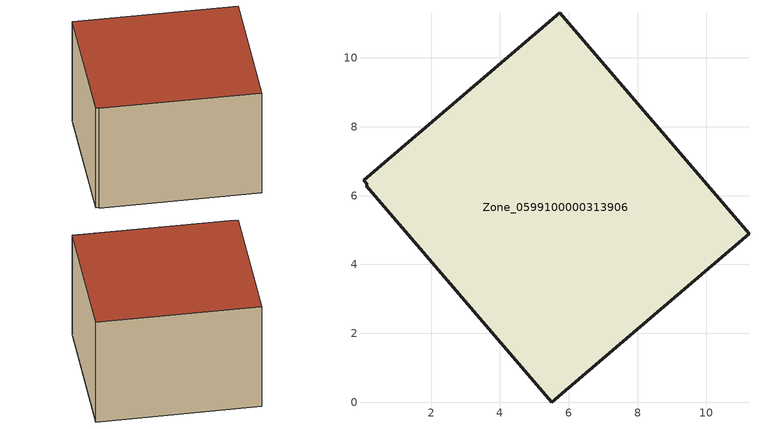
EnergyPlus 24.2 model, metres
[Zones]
Zone_0599100000313906
 floor ground (C_G): 0.04,6.45 5.73,11.31 11.24,4.9 5.5,0 0.11,6.29 0.15,6.32 z0
 wall outside (C_F): 11.24,4.9 5.73,11.31 0.04,6.45 0.15,6.32 0.11,6.29 5.5,0 11.24,4.9 z0:6.19
 roof outside (C_R): 5.73,11.31 0.04,6.45 0.15,6.32 0.11,6.29 5.5,0 11.24,4.9 z6.19
[BUILDING]
Pand.0599100000313906: North Axis=0; Terrain=City; Loads Convergence Tolerance Value=0.04; Temperature Convergence Tolerance Value=0.4; Solar Distribution=FullExterior; Maximum Number of Warmup Days=25; Minimum Number of Warmup Days=1
[Site:Location]
Rotterdam.The.Hague.AP_ZH_NLD Design_Conditions: Latitude=51.96; Longitude=4.45; Time Zone=1; Elevation=-4.5
[SITE:GROUNDTEMPERATURE:BUILDINGSURFACE]
18, 18, 18, 18, 18, 18, 18, 18, 18, 18, 18, 18
[MATERIAL] Thermal Absorptance=0.9; Solar Absorptance=0.7; Visible Absorptance=0.7
Name | Roughness | Thickness | Conductivity | Density | Specific Heat
G.TI.1992-2005 | MediumSmooth | 0.15 | 0.06 | 540 | 1210
F.TI.1992-2005 | Rough | 0.3 | 0.12 | 1920 | 840
R.TI.1992-2005 | MediumRough | 0.2 | 0.08 | 1500 | 1000
[CONSTRUCTION]
C_G: G.TI.1992-2005
C_F: F.TI.1992-2005
C_R: R.TI.1992-2005
[ZONE]
Zone_0599100000313906: Type=1; Multiplier=1; Ceiling Height=Autocalculate; Volume=Autocalculate; Floor Area=autocalculate; Part of Total Floor Area=Yes
[ZONEINFILTRATION:DESIGNFLOWRATE]
Infil_Zone_0599100000313906: Zone or ZoneList or Space or SpaceList=Zone_0599100000313906; Schedule=AlwaysOn; Design Flow Rate Calculation Method=Flow/Area; Flow Rate per Floor Area=0.0015; Constant Term Coefficient=1; Temperature Term Coefficient=0; Velocity Term Coefficient=0; Velocity Squared Term Coefficient=0
[HVACTEMPLATE:ZONE:IDEALLOADSAIRSYSTEM]
Zone_0599100000313906: Maximum Heating Supply Air Temperature=50; Minimum Cooling Supply Air Temperature=13; Maximum Heating Supply Air Humidity Ratio=0.0156; Minimum Cooling Supply Air Humidity Ratio=0.0077; Heating Limit=NoLimit; Cooling Limit=NoLimit; Dehumidification Control Type=ConstantSensibleHeatRatio; Cooling Sensible Heat Ratio=0.7; Dehumidification Setpoint=60; Humidification Control Type=None; Humidification Setpoint=30; Outdoor Air Method=None; Outdoor Air Flow Rate per Person=0.00944; Outdoor Air Flow Rate per Zone Floor Area=0; Outdoor Air Flow Rate per Zone=0; Demand Controlled Ventilation Type=None; Outdoor Air Economizer Type=NoEconomizer; Heat Recovery Type=None; Sensible Heat Recovery Effectiveness=0.7; Latent Heat Recovery Effectiveness=0.65
[ZONECONTROL:THERMOSTAT]
ThermostatControl_Zone_0599100000313906: Zone or ZoneList=Zone_0599100000313906; Control Type Schedule=DualSetpointControlType; Control 1=Thermostat_Zone_0599100000313906; Temperature Difference Between Cutout And Setpoint=0
[THERMOSTATSETPOINT:DUALSETPOINT]
Thermostat_Zone_0599100000313906: Heating Setpoint Temperature Schedule=HeatingSetpoint_Zone_0599100000313906; Cooling Setpoint Temperature Schedule=CoolingSetpoint_Zone_0599100000313906
[SCHEDULE:COMPACT]
HeatingSetpoint_Zone_0599100000313906: Through: 12/31, For: AllDays, Until: 24:00, 21
CoolingSetpoint_Zone_0599100000313906: Through: 12/31, For: AllDays, Until: 24:00, 24
DualSetpointControlType: Through: 12/31, For: AllDays, Until: 24:00, 4
AlwaysOn: Through: 12/31, For: AllDays, Until: 24:00, 1
